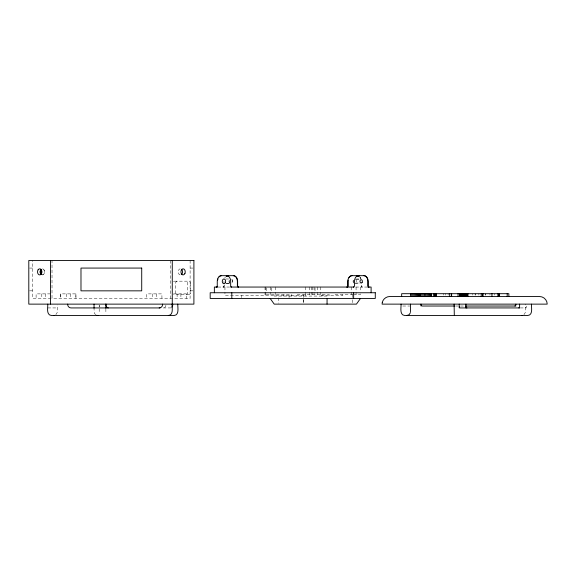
<?xml version="1.0" encoding="UTF-8"?>
<svg xmlns="http://www.w3.org/2000/svg" width="576" height="576" viewBox="0 0 576 576"><rect width="100%" height="100%" fill="white"/><g stroke="black" fill="none" stroke-linecap="round" stroke-linejoin="round"><path stroke-width="0.43" stroke-dasharray="2.88 2.16" d="M55.836 314.69L57.168 312.566L57.269 304.978M523.944 314.69L525.283 312.566L525.377 304.128M177.07 281.167L176.774 281.218A1.901 1.339 -90 0 0 175.738 283.068L175.766 292.975A1.901 1.339 -90 0 0 177.07 294.451M186.401 294.451L186.696 294.408A1.901 1.339 -90 0 0 187.733 292.558L187.704 282.643A1.901 1.339 -90 0 0 186.401 281.167M361.267 287.05L362.196 287.014M29.556 268.07L32.594 268.07M190.109 268.07L193.147 268.07M225.792 278.993L229.313 278.986M356.407 278.986L358.934 278.986M356.011 279.684L359.366 279.684M174.377 281.167L189.094 281.167A1.901 1.339 -90 0 1 190.397 282.643M355.442 283.032L359.633 283.032M226.318 283.723L229.673 283.723M225.943 283.73L229.313 283.73M354.758 283.73L359.813 283.73M217.93 287.05L223.315 287.05A1.332 0.943 -90 0 0 224.258 285.725L224.258 283.104M229.601 287.05L223.178 287.014M355.752 287.05L361.418 287.05M367.474 287.05L362.275 287.05A1.426 1.008 -90 0 1 361.267 285.631M29.556 290.844L32.594 290.844M190.109 290.844L193.147 290.844M50.429 293.882L36.108 293.882L36.108 298.44M173.642 293.882L186.602 293.882L186.602 298.44M189.094 294.451L174.377 294.451A1.901 1.339 -90 0 1 173.542 294.041M266.249 294.646L291.852 294.646L291.852 296.064M353.081 294.646L334.793 294.646L334.793 295.589M353.297 294.646L360.425 294.646L360.425 292.111M327.017 296.064L274.241 296.064L274.241 294.646M51.127 298.44L32.594 298.44L32.594 260.482M402.797 306.029L409.702 306.029M455.486 306.029L464.422 306.029M47.779 307.93L57.269 307.93M163.145 307.93L170.33 307.93A3.413 2.405 -90 0 0 170.87 307.843M520.279 307.93L525.312 307.93M223.524 287.021L224.258 287.05M526.32 307.93L525.535 307.894A1.426 1.008 -90 0 0 526.32 306.504L526.32 304.92M95.609 314.806L94.255 313.013L94.046 309.19M303.581 299.254L303.602 303.314M494.626 293.695L494.626 295.114M489.974 293.695L489.974 295.114M485.374 293.695L485.374 295.114M485.323 293.695L485.323 295.114M478.886 293.695L478.886 295.114M475.747 293.695L475.747 295.114M475.135 293.695L475.135 295.114M472.824 293.695L472.824 295.114M448.114 293.695L448.114 295.114M445.738 293.695L445.738 295.114M443.39 293.695L443.39 295.114M360.425 287.05L360.425 291.269M356.069 287.05L356.069 291.269M356.069 292.111L356.069 294.646M352.404 294.646L352.404 298.958M352.404 299.815L352.404 304.128M351.324 287.05L351.324 291.269M351.324 292.111L351.324 294.646M342.806 294.646L342.806 295.589L321.242 295.589L321.242 294.646M329.263 295.589L329.263 294.646L297.382 294.646L297.382 296.064M322.92 294.646L322.92 296.064M320.342 287.05L320.342 291.269M320.342 292.111L320.342 294.646M317.318 287.05L317.318 291.269M317.318 292.111L317.318 294.646M315.022 287.892L315.022 292.954M314.064 287.05L314.064 291.269M314.064 292.111L314.064 294.646M312.574 287.05L312.574 291.269M312.574 292.111L312.574 294.646M311.645 287.05L311.645 291.269M311.645 292.111L311.645 294.646M309.326 287.05L309.326 291.269M309.326 292.111L309.326 294.646M305.676 287.05L305.676 291.226M305.676 292.061L305.676 295.402L224.95 295.402L224.95 292.061M305.402 294.646L305.402 296.064M303.631 294.646L303.631 298.958M303.631 299.815L303.631 304.128M289.073 295.402L289.073 297.677M283.874 294.646L283.874 296.064M278.244 297.857L278.244 303.235M275.321 287.05L275.321 291.269M275.321 292.111L275.321 294.646M271.57 287.892L271.57 292.954M270.576 287.05L270.576 291.269M270.576 292.111L270.576 294.646M266.249 287.892L266.249 292.954M265.594 287.05L265.594 291.226M265.594 292.061L265.594 295.402M265.032 287.05L265.032 291.226M265.032 292.061L265.032 295.402M241.646 295.402L241.646 297.677M224.95 287.05L224.95 291.226M223.956 281.354L223.956 283.918M190.433 283.068L190.433 292.558A1.901 1.339 -90 0 1 189.396 294.408M190.109 260.482L190.109 298.44L52.006 298.44L52.013 260.482M180.907 293.882L180.907 298.44M177.113 293.882L177.113 298.44M170.698 260.482L170.69 298.44M161.95 298.44L161.892 293.882L146.765 293.882L146.765 298.44M156.254 293.882L156.254 298.44M152.46 293.882L152.46 298.44M105.876 309.19L105.876 311.724M99.194 305.366L99.194 307.073M99.194 308.686L99.194 311.724M75.938 298.44L75.938 293.882L60.761 293.882L60.761 298.44M75.895 293.882L75.895 298.44M70.236 293.882L70.25 298.44M66.463 293.882L66.449 298.44M60.804 293.882L60.804 298.44M45.598 293.882L45.598 298.44M41.803 293.882L41.803 298.44M180.108 274.882A3.038 2.138 -90 0 1 178.25 271.872A3.038 2.138 -90 0 1 180.108 268.855M173.542 281.585A1.901 1.339 -90 0 1 174.082 281.218M42.401 274.903A3.038 2.146 90 0 0 44.503 271.8A3.038 2.146 90 0 0 42.3 268.834A3.038 2.138 -90 0 1 44.446 271.872A3.038 2.138 -90 0 1 42.307 274.903M165.938 305.273A3.413 2.405 -90 0 1 163.591 307.93M99.72 306.641A3.413 2.405 -90 0 1 99.252 305.273M223.956 285.631A1.426 1.008 -90 0 1 222.955 287.05M362.419 287.05A1.426 1.001 -90 0 1 361.418 285.631M231.833 279.302A2.369 1.67 -90 0 1 231.833 283.414M229.817 283.032A2.369 1.67 -90 0 1 229.55 280.174M355.558 279.288A2.369 1.67 -90 0 1 355.594 283.399M353.57 283.054A2.369 1.67 -90 0 1 353.549 279.698M231.962 279.842A2.369 1.678 -90 0 1 231.739 283.183M229.702 283.291A2.369 1.678 -90 0 1 229.298 279.986M359.914 276.905A5.695 4.01 -90 0 1 361.022 278.885M359.741 276.905A5.695 4.046 -90 0 1 360.864 278.885M224.834 277.805A5.695 4.025 -90 0 1 225.475 276.905M353.506 282.355A1.685 1.195 -90 0 1 353.534 280.303"/><path stroke-width="0.86" d="M327.046 304.128L327.074 298.44M459.223 307.93L459.245 306.821A1.426 1.008 -90 0 0 460.231 307.93L519.026 307.93M465.934 307.93L465.955 306.821A1.426 1.008 -90 0 0 466.942 307.93M420.998 306.029L421.034 304.92A1.426 1.426 0 0 0 422.424 306.029L454.594 306.029M410.465 312.566L409.133 314.69L406.764 315.518M360.475 298.44L356.443 304.128L274.212 304.128L270.173 298.44M347.083 287.05L347.306 287.014A1.426 1.008 -90 0 0 347.71 286.74M353.455 287.05L353.822 287.05M53.474 315.518L54.317 315.425M168.286 315.518C173.851 315.144 171.914 307.591 172.08 304.128M521.582 315.518L522.425 315.425M230.666 287.05L353.333 287.05M367.884 287.05L368.669 287.014A1.426 1.008 -90 0 1 367.884 285.631L367.884 281.354A5.695 4.025 -90 0 0 363.859 275.666M216.641 287.05L214.358 287.05L214.358 292.745M368.892 287.05L371.11 287.05L371.11 292.745M465.314 306.029L514.462 306.029M159.998 307.93L71.122 307.93A3.413 3.413 0 0 1 67.702 304.51L67.702 304.128M515.887 306.029L514.778 305.993A1.426 1.426 0 0 0 515.887 304.603L515.887 304.128M519.61 307.93L518.825 307.894A1.426 1.008 -90 0 0 519.61 306.504L519.61 304.128M217.577 287.05L216.85 287.021A1.332 0.936 -90 0 0 217.483 286.301M238.385 287.05L238.162 287.014A1.426 1.008 -90 0 1 237.377 285.631L237.377 281.354A5.695 4.025 -90 0 0 233.352 275.666M231.646 287.05L231.451 287.014A1.426 1.008 -90 0 1 230.666 285.631L230.666 281.354A5.695 4.025 -90 0 0 226.642 275.666M454.298 315.144L454.111 304.128M531.432 304.128C531.302 307.526 533.225 315.158 527.659 315.518L404.87 315.518C399.305 315.144 401.242 307.591 401.069 304.128M508.867 296.539L508.867 293.695L401.659 293.695L401.659 296.539M507.182 293.695L507.182 296.539M499.385 293.695L499.363 296.539M499.147 293.695L499.147 296.539M498.665 293.695L498.665 296.539M497.894 293.695L497.894 296.539M491.954 293.695L491.954 296.539M482.904 293.695L482.904 296.539M482.717 293.695L482.717 296.539M481.212 293.695L481.212 296.539M467.942 293.695L467.942 296.539M467.611 293.695L467.611 296.539M467.179 293.695L467.179 296.539M466.992 293.695L466.992 296.539M466.61 293.695L466.61 296.539M466.02 293.695L466.02 296.539M465.934 304.128L465.934 306.504M465.206 293.695L465.206 296.539M464.443 293.695L464.443 296.539M463.658 293.695L463.658 296.539M462.874 293.695L462.874 296.539M462.067 293.695L462.067 296.539M461.29 293.695L461.29 296.539M460.555 293.695L460.555 296.539M459.864 293.695L459.864 296.539M459.742 293.695L459.742 296.539M459.223 304.128L459.223 306.504M458.05 293.695L458.05 296.539M451.634 293.695L451.634 296.539M451.411 293.695L451.411 296.539M449.719 293.695L449.719 296.539M436.118 293.695L436.118 296.539M435.974 293.695L435.974 296.539M435.24 293.695L435.24 296.539M434.556 293.695L434.556 296.539M433.685 293.695L433.685 296.539M431.618 293.695L431.618 296.539M431.568 293.695L431.489 296.539M431.316 293.695L431.316 296.539M431.179 293.695L431.179 296.539M430.69 293.695L430.69 296.539M430.02 293.695L430.02 296.539M429.034 293.695L429.034 296.539M427.982 293.695L427.982 296.539M426.852 293.695L426.852 296.539M425.65 293.695L425.65 296.539M424.411 293.695L424.411 296.539M423.173 293.695L423.173 296.539M421.934 293.695L421.934 296.539M420.998 304.128L420.998 304.603M420.718 293.695L420.689 296.539M420.559 293.695L420.559 296.539M420.48 293.695L420.48 296.539M420.228 293.695L420.228 296.539M420.113 293.695L420.113 296.539M419.616 293.695L419.616 296.539M418.982 293.695L418.982 296.539M418.219 293.695L418.219 296.539M417.283 293.695L417.283 296.539M416.275 293.695L416.275 296.539M415.202 293.695L415.202 296.539M414.065 293.695L414.065 296.539M412.891 293.695L412.891 296.539M411.718 293.695L411.718 296.539M410.551 293.695L410.551 296.539M410.558 304.128L410.558 311.724M353.65 292.745L353.65 298.44M231.811 292.745L231.811 298.44M177.768 304.128C177.631 307.519 179.568 315.144 174.017 315.518L51.574 315.518C46.008 315.144 47.945 307.591 47.779 304.128M172.735 304.128L172.735 304.51A3.413 2.405 -90 0 1 171.835 307.181M172.267 260.482L172.267 304.128M162.59 304.128L162.59 304.51A3.413 3.413 0 0 1 159.178 307.93M105.934 304.128L105.934 304.51A3.413 2.405 -90 0 0 108.338 307.93M105.876 304.128L105.876 308.347M94.046 304.128L94.046 308.347M50.436 260.482L50.436 304.128M181.505 269.258A3.038 2.146 -90 0 1 181.454 274.522M40.68 269.237A3.038 2.138 -90 0 1 40.68 274.5M41.321 274.536A3.038 2.146 90 0 1 41.234 269.273A3.038 2.138 -90 0 0 41.242 274.5M216.252 287.05A1.426 1.008 -90 0 0 217.253 285.631L217.253 281.354A5.695 4.025 -90 0 1 221.278 275.666L226.93 275.666A5.695 4.01 -90 0 1 228.672 276.228M353.678 287.014A1.426 1.008 -90 0 0 354.47 285.631L354.47 281.354A5.695 4.025 90 0 1 358.495 275.666L364.147 275.666A5.695 4.01 -90 0 1 368.158 281.354L368.158 285.631A1.426 1.001 -90 0 0 369.158 287.05M226.526 276.228A5.695 4.01 -90 0 1 228.269 275.666M346.774 287.05A1.426 1.008 -90 0 0 347.789 285.631L347.789 281.354A5.695 4.046 -90 0 1 351.828 275.666L357.408 275.666A5.695 4.01 -90 0 1 359.15 276.228M347.868 286.517A1.426 1.008 -90 0 0 348.091 285.631L348.091 281.354A5.695 4.01 -90 0 1 348.192 280.094M217.678 280.094A5.695 4.01 -90 0 1 217.973 278.885M219.089 276.905A5.695 4.01 -90 0 1 221.587 275.666M238.493 287.05A1.231 0.878 -90 0 1 237.622 285.818L237.622 281.354A5.695 4.01 -90 0 0 233.611 275.666L227.988 275.666A5.695 4.025 -90 0 0 226.238 276.228M357.07 276.228A5.695 4.01 -90 0 1 358.805 275.666M348.962 277.805A5.695 4.01 -90 0 1 352.094 275.666M357.221 275.666A5.695 4.046 -90 0 1 358.978 276.228M382.284 302.443L382.097 304.128L547.2 304.128C547.25 300.067 543.672 296.496 539.611 296.539L389.686 296.539C386.237 296.532 383.047 299.074 382.284 302.443M193.903 260.482L28.8 260.482L28.8 304.128L193.903 304.128L193.903 260.482M141.718 268.07L80.986 268.07L80.986 290.844L141.718 290.844L141.718 268.07M375.286 292.745L210.182 292.745L210.182 298.44L375.286 298.44L375.286 292.745M97.826 315.518L96.646 315.331L97.826 315.518M184.932 273.42A3.038 2.146 -90 0 0 183.118 268.834A3.038 2.146 -90 0 0 181.217 273.355A3.038 2.146 -90 0 0 184.932 273.42M38.117 269.777A3.038 2.146 90 0 0 39.161 274.817A3.038 2.146 90 0 0 41.731 271.015A3.038 2.146 90 0 0 38.117 269.777M225.324 282.73A2.369 1.678 -90 0 0 224.114 278.993A2.369 1.678 -90 0 0 222.437 282.348A2.369 1.678 -90 0 0 225.324 282.73M362.11 282.406A1.685 1.195 -90 0 0 361.354 279.691A1.685 1.195 -90 0 0 360.065 281.974A1.685 1.195 -90 0 0 362.11 282.406"/></g></svg>
